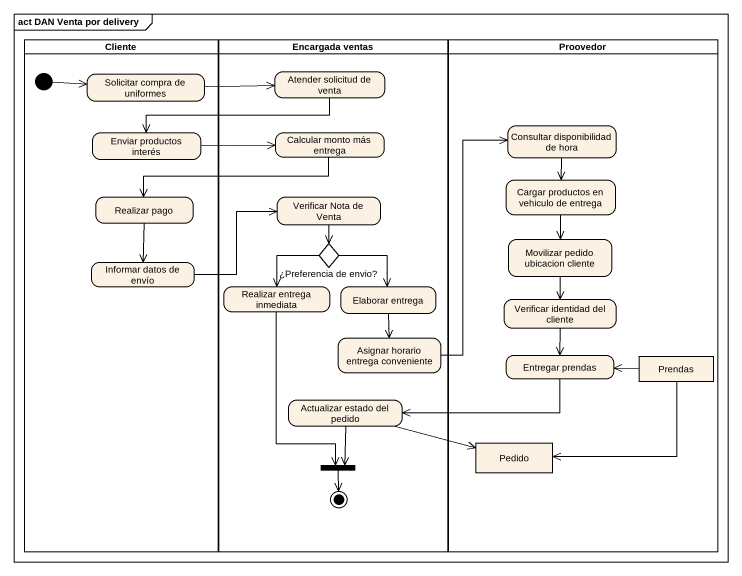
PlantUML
@startuml
mainframe act DAN Venta por delivery
hide empty description
state Cliente <<partition>> {
  state "Solicitar compra de uniformes" as Solicitar_compra_de
  state "Enviar productos interés" as Enviar_productos_interés
  state "Realizar pago" as Realizar_pago
  state "Informar datos de envío" as Informar_datos_de_envío
  [*] -right-> Solicitar_compra_de
}
state "Encargada ventas" as Encargada_ventas <<partition>> {
  state "Atender solicitud de venta" as Atender_solicitud_de_venta
  state "Calcular monto más entrega" as Calcular_monto_más_entrega
  state "Verificar Nota de Venta" as Verificar_Nota_de_Venta
  state "¿Preferencia de envio?" as Preferencia_de_envio <<choice>>
  state "Realizar entrega inmediata" as Realizar_entrega_inmediata
  state "Elaborar entrega" as Elaborar_entrega
  state "Asignar horario entrega conveniente" as Asignar_horario_entrega
  state "Actualizar estado del pedido" as Actualizar_estado_del_pedido
  state fork1 <<join>>
  fork1 --> [*]
}
state Proovedor <<partition>> {
  state "Consultar disponibilidad de hora" as Consultar_disponibilidad_de
  state "Cargar productos en vehiculo de entrega" as Cargar_productos_en
  state "Movilizar pedido ubicacion cliente" as Movilizar_pedido_ubicacion
  state "Verificar identidad del cliente" as Verificar_identidad_del
  state "Entregar prendas" as Entregar_prendas
  state Prendas <<object>>
  state Pedido <<object>>
}
Solicitar_compra_de -right-> Atender_solicitud_de_venta
Atender_solicitud_de_venta -left-> Enviar_productos_interés
Enviar_productos_interés -right-> Calcular_monto_más_entrega
Calcular_monto_más_entrega -left-> Realizar_pago
Consultar_disponibilidad_de --> Cargar_productos_en
Realizar_pago --> Informar_datos_de_envío
Verificar_Nota_de_Venta --> Preferencia_de_envio
Cargar_productos_en --> Movilizar_pedido_ubicacion
Preferencia_de_envio --> Realizar_entrega_inmediata
Preferencia_de_envio --> Elaborar_entrega
Movilizar_pedido_ubicacion --> Verificar_identidad_del
Informar_datos_de_envío -right-> Verificar_Nota_de_Venta
Realizar_entrega_inmediata --> fork1
Elaborar_entrega --> Asignar_horario_entrega
Verificar_identidad_del --> Entregar_prendas
Asignar_horario_entrega -up-> Consultar_disponibilidad_de
Entregar_prendas -left-> Actualizar_estado_del_pedido
Prendas -left-> Entregar_prendas
Prendas -left-> Pedido
Actualizar_estado_del_pedido -right-> Pedido
Actualizar_estado_del_pedido --> fork1
@enduml
